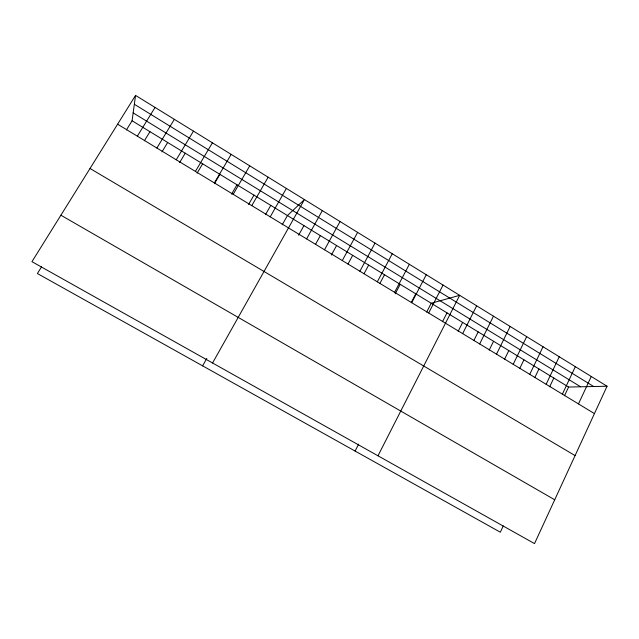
<?xml version="1.0" encoding="UTF-8"?>
<svg xmlns="http://www.w3.org/2000/svg" width="639" height="639" viewBox="0 0 639 639"><rect width="100%" height="100%" fill="white"/><g stroke="black" fill="none" stroke-linecap="round" stroke-linejoin="round"><path stroke-width="0.96" d="M126.426 129.901L132.081 120.779L135.556 95.403L607.05 386.236L534.516 543.597L31.95 261.678L135.556 95.403M578.479 403.92L591.259 376.491M503.284 525.897L500.313 532.207L37.405 273.532L41.575 266.806M564.485 395.773L568.59 387.042L607.05 386.236M562.384 394.143L575.324 366.666M546.137 384.287L559.253 356.754M549.676 386.787L553.829 378.04M534.747 377.721L538.949 368.967M529.747 374.334L543.03 346.745M519.691 368.583L523.948 359.813M513.205 364.294L526.664 336.649M504.506 359.374L508.812 350.579M496.511 354.166L510.146 326.457M489.202 350.084L493.556 341.274M479.657 343.942L493.476 316.177M473.763 340.715L478.172 331.889M462.66 333.622L476.662 305.801M458.187 331.266L462.652 322.423M378 455.799L459.681 295.33L431.229 303.253L426.652 312.128M442.492 321.736L447.004 312.878M355.076 451.054L358.631 444.153M428.681 312.998L443.051 285.074M411.724 302.702L426.277 274.722M411.308 302.423L415.781 293.828M394.598 292.311L409.343 264.282M395.229 293.804L400.206 284.331M377.322 281.823L392.258 253.747M379.917 283.373L384.502 274.754M364.03 273.732L368.663 265.089M359.885 271.248L375.013 243.108M342.288 260.56L357.616 232.372M347.999 264.003L352.688 255.344M331.369 255.057L336.585 245.52M324.524 249.785L340.052 221.541M315.538 244.298L320.339 235.615M306.6 238.898L322.328 210.606M298.613 235.192L303.956 225.623M212.563 362.992L304.436 199.576L287.438 215.543L282.198 224.824M202.619 365.851L206.812 358.423M270.233 216.829L286.376 188.433M265.473 214.672L270.768 205.375M248.595 204.432L253.963 195.127M251.79 205.63L268.148 177.187M231.574 194.104L237.005 184.783M233.171 194.336L249.745 165.836M214.377 182.922L231.166 154.374M214.408 183.689L219.896 174.343M197.084 173.177L202.643 163.824M195.398 171.404L212.412 142.809M179.607 162.578L185.238 153.2M176.236 159.774L193.473 131.131M161.979 151.874L167.674 142.489M156.882 148.032L174.359 119.333M144.374 140.788L149.957 131.682M137.345 136.171L155.053 107.424M60.905 215.215L554.716 499.786M90.019 168.48L575.076 455.599M117.616 124.198L594.438 413.601M132.081 120.779L568.59 387.042M133.16 112.895L580.627 386.787M134.342 104.277L593.687 386.515"/></g></svg>
